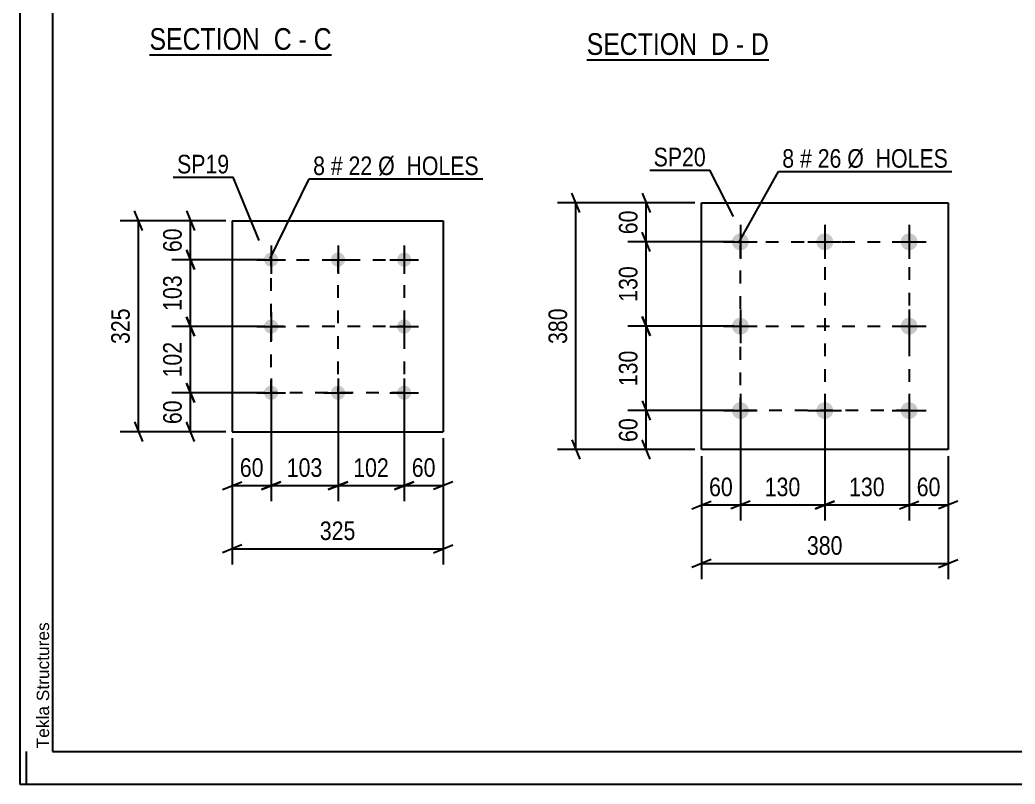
# Model space of a CAD drawing. Header units: millimetres. Extents: x 0 to 841, y 0 to 594.
# Drawn here: x 0 to 153.4, y 0 to 117.7 of the extents above; entities that cross this region are included whole.
import ezdxf

# ---------------------------------------------------------------- set-up
doc = ezdxf.new("R2010")
doc.units = ezdxf.units.MM
doc.linetypes.add('DXK_LINE_DOT2', pattern=[3.9198, 1.9599, -1.9599])
doc.styles.add('Arial', font='ARIAL.TTF', dxfattribs={"height": 0.2})
doc.styles.add('Arial Narrow', font='ARIALN.TTF', dxfattribs={"height": 0.2})

# ---------------------------------------------------------------- blocks, each defined once
blk = doc.blocks.new('Unknown-317311647-1113')
at = {"color": 5, "linetype": 'Continuous'}
for p, q in [((0, 594), (0, 0)), ((5, 589), (5, 5)), ((1, 0), (1, 5)), ((5, 5), (836, 5)), ((0, 0), (841, 0))]:
    blk.add_line(p, q, dxfattribs=at)
at = {"color": 174, "linetype": 'Continuous', "style": 'Arial'}
blk.add_text('Tekla Structures', height=1.9102, rotation=90, dxfattribs=at).set_placement((4.5, 5.5))
blk = doc.blocks.new('Unknown-317311647-46 - 4715')
at = {"color": 6, "linetype": 'Continuous'}
blk.add_line((19.97, 112.37), (48.04, 112.37), dxfattribs=at)
at = {"color": 0, "linetype": 'Continuous'}
for points in [[(38.07, 113.12), (38.07, 116.62), (19.97, 116.62), (19.97, 113.12)], [(41.89, 113.12), (41.89, 116.62), (39.12, 116.62), (39.12, 113.12)], [(44.22, 113.12), (44.22, 116.62), (42.94, 116.62), (42.94, 113.12)], [(48.04, 113.12), (48.04, 116.62), (45.27, 116.62), (45.27, 113.12)]]:
    blk.add_wipeout(points, dxfattribs=at)
at = {"color": 7, "linetype": 'Continuous', "style": 'Arial Narrow'}
for s, p in [('SECTION ', (19.97, 113.12)), ('C', (39.12, 113.12)), ('C', (45.27, 113.12)), ('-', (42.94, 113.12))]:
    blk.add_text(s, height=3.34, dxfattribs=at).set_placement(p)
blk = doc.blocks.new('Unknown-317311647-47 - 4977')
at = {"color": 6, "linetype": 'Continuous'}
blk.add_line((87.34, 111.59), (115.41, 111.59), dxfattribs=at)
at = {"color": 0, "linetype": 'Continuous'}
for points in [[(105.45, 112.34), (105.45, 115.84), (87.34, 115.84), (87.34, 112.34)], [(109.27, 112.34), (109.27, 115.84), (106.5, 115.84), (106.5, 112.34)], [(111.59, 112.34), (111.59, 115.84), (110.32, 115.84), (110.32, 112.34)], [(115.41, 112.34), (115.41, 115.84), (112.64, 115.84), (112.64, 112.34)]]:
    blk.add_wipeout(points, dxfattribs=at)
at = {"color": 7, "linetype": 'Continuous', "style": 'Arial Narrow'}
for s, p in [('SECTION ', (87.34, 112.34)), ('D', (106.5, 112.34)), ('D', (112.64, 112.34)), ('-', (110.32, 112.34))]:
    blk.add_text(s, height=3.34, dxfattribs=at).set_placement(p)
blk = doc.blocks.new('Bolt-317311647-6452 - 6418')
at = {"linetype": 'Continuous'}
for points in [[(38.72, 81.89, -1), (38.72, 79.69, -1)], [(49.02, 81.89, -1), (49.02, 79.69, -1)], [(59.22, 81.89, -1), (59.22, 79.69, -1)], [(38.72, 71.59, -1), (38.72, 69.39, -1)], [(59.22, 71.59, -1), (59.22, 69.39, -1)], [(38.72, 61.39, -1), (38.72, 59.19, -1)], [(49.02, 61.39, -1), (49.02, 59.19, -1)], [(59.22, 61.39, -1), (59.22, 59.19, -1)]]:
    blk.add_hatch(color=1, dxfattribs=at).paths.add_polyline_path(points)
at = {"color": 1, "linetype": 'Continuous'}
for p, q in [((38.72, 82.99), (38.72, 78.59)), ((49.02, 82.99), (49.02, 78.59)), ((59.22, 82.99), (59.22, 78.59)), ((36.52, 80.79), (40.92, 80.79)), ((46.82, 80.79), (51.22, 80.79)), ((57.02, 80.79), (61.42, 80.79)), ((38.72, 72.69), (38.72, 68.29)), ((59.22, 72.69), (59.22, 68.29)), ((36.52, 70.49), (40.92, 70.49)), ((57.02, 70.49), (61.42, 70.49)), ((38.72, 62.49), (38.72, 58.09)), ((49.02, 62.49), (49.02, 58.09)), ((59.22, 62.49), (59.22, 58.09)), ((36.52, 60.29), (40.92, 60.29)), ((46.82, 60.29), (51.22, 60.29)), ((57.02, 60.29), (61.42, 60.29))]:
    blk.add_line(p, q, dxfattribs=at)
blk = doc.blocks.new('Part-317311647-6457 - 6418')
at = {"color": 2, "linetype": 'Continuous'}
for p, q in [((32.72, 86.79), (32.72, 54.29)), ((32.72, 86.79), (65.22, 86.79)), ((65.22, 86.79), (65.22, 54.29)), ((32.72, 54.29), (65.22, 54.29))]:
    blk.add_line(p, q, dxfattribs=at)
blk = doc.blocks.new('Bolt-317311647-6800 - 6766')
at = {"linetype": 'Continuous'}
for points in [[(111.03, 84.84, -1), (111.03, 82.24, -1)], [(124.03, 84.84, -1), (124.03, 82.24, -1)], [(137.03, 84.84, -1), (137.03, 82.24, -1)], [(111.03, 71.84, -1), (111.03, 69.24, -1)], [(137.03, 71.84, -1), (137.03, 69.24, -1)], [(111.03, 58.84, -1), (111.03, 56.24, -1)], [(124.03, 58.84, -1), (124.03, 56.24, -1)], [(137.03, 58.84, -1), (137.03, 56.24, -1)]]:
    blk.add_hatch(color=1, dxfattribs=at).paths.add_polyline_path(points)
at = {"color": 1, "linetype": 'Continuous'}
for p, q in [((111.03, 86.14), (111.03, 80.94)), ((124.03, 86.14), (124.03, 80.94)), ((137.03, 86.14), (137.03, 80.94)), ((108.43, 83.54), (113.63, 83.54)), ((121.43, 83.54), (126.63, 83.54)), ((134.43, 83.54), (139.63, 83.54)), ((111.03, 73.14), (111.03, 67.94)), ((137.03, 73.14), (137.03, 67.94)), ((108.43, 70.54), (113.63, 70.54)), ((134.43, 70.54), (139.63, 70.54)), ((111.03, 60.14), (111.03, 54.94)), ((124.03, 60.14), (124.03, 54.94)), ((137.03, 60.14), (137.03, 54.94)), ((108.43, 57.54), (113.63, 57.54)), ((121.43, 57.54), (126.63, 57.54)), ((134.43, 57.54), (139.63, 57.54))]:
    blk.add_line(p, q, dxfattribs=at)
blk = doc.blocks.new('Part-317311647-6805 - 6766')
at = {"color": 2, "linetype": 'Continuous'}
for p, q in [((105.03, 51.54), (105.03, 89.54)), ((105.03, 89.54), (143.03, 89.54)), ((143.03, 89.54), (143.03, 51.54)), ((143.03, 51.54), (105.03, 51.54))]:
    blk.add_line(p, q, dxfattribs=at)
blk = doc.blocks.new('Rectangle-317311647-6544 - 6418')
at = {"color": 1, "linetype": 'DXK_LINE_DOT2'}
blk.add_lwpolyline([(38.72, 80.79), (59.22, 80.79), (59.22, 60.29), (38.72, 60.29), (38.72, 80.79)], close=True, dxfattribs=at)
blk = doc.blocks.new('Rectangle-317311647-6892 - 6766')
at = {"color": 1, "linetype": 'DXK_LINE_DOT2'}
blk.add_lwpolyline([(111.03, 83.54), (137.03, 83.54), (137.03, 57.54), (111.03, 57.54), (111.03, 83.54)], close=True, dxfattribs=at)
blk = doc.blocks.new('Line-317311647-6537 - 6418')
at = {"color": 1, "linetype": 'DXK_LINE_DOT2'}
blk.add_line((38.72, 70.54), (59.22, 70.54), dxfattribs=at)
blk = doc.blocks.new('Line-317311647-6885 - 6766')
at = {"color": 1, "linetype": 'DXK_LINE_DOT2'}
blk.add_line((111.03, 70.54), (137.03, 70.54), dxfattribs=at)
blk = doc.blocks.new('Line-317311647-6530 - 6418')
at = {"color": 1, "linetype": 'DXK_LINE_DOT2'}
blk.add_line((48.97, 80.79), (48.97, 60.29), dxfattribs=at)
blk = doc.blocks.new('Line-317311647-6878 - 6766')
at = {"color": 1, "linetype": 'DXK_LINE_DOT2'}
blk.add_line((124.03, 83.54), (124.03, 57.54), dxfattribs=at)
blk = doc.blocks.new('StraightDimension-317311647-9272 - 6418')
at = {"color": 7, "linetype": 'Continuous'}
for p, q in [((49.02, 59.29), (49.02, 43.58)), ((59.22, 59.29), (59.22, 43.58)), ((47.52, 45.38), (50.52, 46.58)), ((60.72, 46.58), (57.72, 45.38)), ((49.02, 45.98), (59.22, 45.98))]:
    blk.add_line(p, q, dxfattribs=at)
at = {"color": 0}
blk.add_wipeout([(57.46, 46.73), (57.46, 50.93), (50.77, 50.93), (50.77, 46.73)], dxfattribs=at)
at = {"color": 3, "style": 'Arial Narrow'}
blk.add_text('102', height=2.863, dxfattribs=at).set_placement((51.37, 47.33))
blk = doc.blocks.new('StraightDimension-317311647-6459 - 6418')
at = {"color": 7, "linetype": 'Continuous'}
for p, q in [((32.72, 53.29), (32.72, 33.85)), ((65.22, 53.29), (65.22, 33.85)), ((34.22, 36.85), (31.22, 35.65)), ((63.72, 35.65), (66.72, 36.85)), ((32.72, 36.25), (65.22, 36.25))]:
    blk.add_line(p, q, dxfattribs=at)
at = {"color": 0}
blk.add_wipeout([(52.31, 37), (52.31, 41.2), (45.62, 41.2), (45.62, 37)], dxfattribs=at)
at = {"color": 3, "style": 'Arial Narrow'}
blk.add_text('325', height=2.863, dxfattribs=at).set_placement((46.22, 37.6))
blk = doc.blocks.new('StraightDimension-317311647-6470 - 6418')
at = {"color": 7, "linetype": 'Continuous'}
for p, q in [((59.22, 59.29), (59.22, 43.58)), ((65.22, 53.29), (65.22, 43.58)), ((57.72, 45.38), (60.72, 46.58)), ((66.72, 46.58), (63.72, 45.38)), ((59.22, 45.98), (65.22, 45.98))]:
    blk.add_line(p, q, dxfattribs=at)
at = {"color": 0}
blk.add_wipeout([(64.64, 46.73), (64.64, 50.93), (59.79, 50.93), (59.79, 46.73)], dxfattribs=at)
at = {"color": 3, "style": 'Arial Narrow'}
blk.add_text('60', height=2.863, dxfattribs=at).set_placement((60.39, 47.33))
blk = doc.blocks.new('StraightDimension-317311647-6484 - 6418')
at = {"color": 7, "linetype": 'Continuous'}
for p, q in [((38.72, 59.29), (38.72, 43.58)), ((32.72, 53.29), (32.72, 43.58)), ((31.22, 45.38), (34.22, 46.58)), ((40.22, 46.58), (37.22, 45.38)), ((32.72, 45.98), (38.72, 45.98))]:
    blk.add_line(p, q, dxfattribs=at)
at = {"color": 0}
blk.add_wipeout([(38.14, 46.73), (38.14, 50.93), (33.29, 50.93), (33.29, 46.73)], dxfattribs=at)
at = {"color": 3, "style": 'Arial Narrow'}
blk.add_text('60', height=2.863, dxfattribs=at).set_placement((33.89, 47.33))
blk = doc.blocks.new('StraightDimension-317311647-6495 - 6418')
at = {"color": 7, "linetype": 'Continuous'}
for p, q in [((18.88, 85.29), (17.68, 88.29)), ((31.72, 86.79), (15.43, 86.79)), ((18.28, 54.29), (18.28, 86.79)), ((17.68, 55.79), (18.88, 52.79)), ((31.72, 54.29), (15.43, 54.29))]:
    blk.add_line(p, q, dxfattribs=at)
at = {"color": 0}
blk.add_wipeout([(17.53, 73.88), (13.33, 73.88), (13.33, 67.2), (17.53, 67.2)], dxfattribs=at)
at = {"color": 3, "style": 'Arial Narrow'}
blk.add_text('325', height=2.863, rotation=90.0002, dxfattribs=at).set_placement((16.93, 67.8))
blk = doc.blocks.new('StraightDimension-317311647-6506 - 6418')
at = {"color": 7, "linetype": 'Continuous'}
for p, q in [((25.68, 88.29), (26.88, 85.29)), ((31.72, 86.79), (23.43, 86.79)), ((26.28, 80.79), (26.28, 86.79)), ((26.88, 79.29), (25.68, 82.29)), ((37.72, 80.79), (23.43, 80.79))]:
    blk.add_line(p, q, dxfattribs=at)
at = {"color": 0}
blk.add_wipeout([(25.53, 86.22), (21.33, 86.22), (21.33, 81.36), (25.53, 81.36)], dxfattribs=at)
at = {"color": 3, "style": 'Arial Narrow'}
blk.add_text('60', height=2.863, rotation=90.0002, dxfattribs=at).set_placement((24.93, 81.96))
blk = doc.blocks.new('StraightDimension-317311647-6520 - 6418')
at = {"color": 7, "linetype": 'Continuous'}
for p, q in [((25.68, 61.79), (26.88, 58.79)), ((37.72, 60.29), (23.43, 60.29)), ((26.28, 54.29), (26.28, 60.29)), ((26.88, 52.79), (25.68, 55.79)), ((31.72, 54.29), (23.43, 54.29))]:
    blk.add_line(p, q, dxfattribs=at)
at = {"color": 0}
blk.add_wipeout([(25.53, 59.72), (21.33, 59.72), (21.33, 54.86), (25.53, 54.86)], dxfattribs=at)
at = {"color": 3, "style": 'Arial Narrow'}
blk.add_text('60', height=2.863, rotation=90.0002, dxfattribs=at).set_placement((24.93, 55.46))
blk = doc.blocks.new('StraightDimension-317311647-9270 - 6418')
at = {"color": 7, "linetype": 'Continuous'}
for p, q in [((38.72, 59.29), (38.72, 43.58)), ((49.02, 59.29), (49.02, 43.58)), ((37.22, 45.38), (40.22, 46.58)), ((50.52, 46.58), (47.52, 45.38)), ((38.72, 45.98), (49.02, 45.98))]:
    blk.add_line(p, q, dxfattribs=at)
at = {"color": 0}
blk.add_wipeout([(47.21, 46.73), (47.21, 50.93), (40.52, 50.93), (40.52, 46.73)], dxfattribs=at)
at = {"color": 3, "style": 'Arial Narrow'}
blk.add_text('103', height=2.863, dxfattribs=at).set_placement((41.12, 47.33))
blk = doc.blocks.new('StraightDimension-317311647-9292 - 6418')
at = {"color": 7, "linetype": 'Continuous'}
for p, q in [((25.68, 71.99), (26.88, 68.99)), ((37.72, 70.49), (23.43, 70.49)), ((26.28, 60.29), (26.28, 70.49)), ((26.88, 58.79), (25.68, 61.79)), ((37.72, 60.29), (23.43, 60.29))]:
    blk.add_line(p, q, dxfattribs=at)
at = {"color": 0}
blk.add_wipeout([(25.53, 68.73), (21.33, 68.73), (21.33, 62.05), (25.53, 62.05)], dxfattribs=at)
at = {"color": 3, "style": 'Arial Narrow'}
blk.add_text('102', height=2.863, rotation=90.0002, dxfattribs=at).set_placement((24.93, 62.65))
blk = doc.blocks.new('StraightDimension-317311647-9294 - 6418')
at = {"color": 7, "linetype": 'Continuous'}
for p, q in [((25.68, 82.29), (26.88, 79.29)), ((37.72, 80.79), (23.43, 80.79)), ((26.28, 70.49), (26.28, 80.79)), ((26.88, 68.99), (25.68, 71.99)), ((37.72, 70.49), (23.43, 70.49))]:
    blk.add_line(p, q, dxfattribs=at)
at = {"color": 0}
blk.add_wipeout([(25.53, 78.98), (21.33, 78.98), (21.33, 72.3), (25.53, 72.3)], dxfattribs=at)
at = {"color": 3, "style": 'Arial Narrow'}
blk.add_text('103', height=2.863, rotation=90.0002, dxfattribs=at).set_placement((24.93, 72.9))
blk = doc.blocks.new('StraightDimension-317311647-6807 - 6766')
at = {"color": 7, "linetype": 'Continuous'}
for p, q in [((105.03, 50.54), (105.03, 31.58)), ((143.03, 50.54), (143.03, 31.58)), ((106.53, 34.58), (103.53, 33.38)), ((105.03, 33.98), (143.03, 33.98)), ((141.53, 33.38), (144.53, 34.58))]:
    blk.add_line(p, q, dxfattribs=at)
at = {"color": 0}
blk.add_wipeout([(127.37, 34.73), (127.37, 38.93), (120.68, 38.93), (120.68, 34.73)], dxfattribs=at)
at = {"color": 3, "style": 'Arial Narrow'}
blk.add_text('380', height=2.863, dxfattribs=at).set_placement((121.28, 35.33))
blk = doc.blocks.new('StraightDimension-317311647-6818 - 6766')
at = {"color": 7, "linetype": 'Continuous'}
for p, q in [((111.03, 56.54), (111.03, 40.6)), ((105.03, 50.54), (105.03, 40.6)), ((103.53, 42.4), (106.53, 43.6)), ((105.03, 43), (111.03, 43)), ((112.53, 43.6), (109.53, 42.4))]:
    blk.add_line(p, q, dxfattribs=at)
at = {"color": 0}
blk.add_wipeout([(110.45, 43.75), (110.45, 47.95), (105.6, 47.95), (105.6, 43.75)], dxfattribs=at)
at = {"color": 3, "style": 'Arial Narrow'}
blk.add_text('60', height=2.863, dxfattribs=at).set_placement((106.2, 44.35))
blk = doc.blocks.new('StraightDimension-317311647-6832 - 6766')
at = {"color": 7, "linetype": 'Continuous'}
for p, q in [((137.03, 56.54), (137.03, 40.6)), ((143.03, 50.54), (143.03, 40.6)), ((135.53, 42.4), (138.53, 43.6)), ((137.03, 43), (143.03, 43)), ((144.53, 43.6), (141.53, 42.4))]:
    blk.add_line(p, q, dxfattribs=at)
at = {"color": 0}
blk.add_wipeout([(142.45, 43.75), (142.45, 47.95), (137.6, 47.95), (137.6, 43.75)], dxfattribs=at)
at = {"color": 3, "style": 'Arial Narrow'}
blk.add_text('60', height=2.863, dxfattribs=at).set_placement((138.2, 44.35))
blk = doc.blocks.new('StraightDimension-317311647-6843 - 6766')
at = {"color": 7, "linetype": 'Continuous'}
for p, q in [((86.27, 88.04), (85.07, 91.04)), ((104.03, 89.54), (82.82, 89.54)), ((85.67, 51.54), (85.67, 89.54)), ((85.07, 53.04), (86.27, 50.04)), ((104.03, 51.54), (82.82, 51.54))]:
    blk.add_line(p, q, dxfattribs=at)
at = {"color": 0}
blk.add_wipeout([(84.92, 73.88), (80.72, 73.88), (80.72, 67.2), (84.92, 67.2)], dxfattribs=at)
at = {"color": 3, "style": 'Arial Narrow'}
blk.add_text('380', height=2.863, rotation=90.0002, dxfattribs=at).set_placement((84.32, 67.8))
blk = doc.blocks.new('StraightDimension-317311647-6854 - 6766')
at = {"color": 7, "linetype": 'Continuous'}
for p, q in [((95.91, 59.04), (97.11, 56.04)), ((110.03, 57.54), (93.66, 57.54)), ((96.51, 51.54), (96.51, 57.54)), ((97.11, 50.04), (95.91, 53.04)), ((104.03, 51.54), (93.66, 51.54))]:
    blk.add_line(p, q, dxfattribs=at)
at = {"color": 0}
blk.add_wipeout([(95.76, 56.97), (91.56, 56.97), (91.56, 52.11), (95.76, 52.11)], dxfattribs=at)
at = {"color": 3, "style": 'Arial Narrow'}
blk.add_text('60', height=2.863, rotation=90.0002, dxfattribs=at).set_placement((95.16, 52.71))
blk = doc.blocks.new('StraightDimension-317311647-6868 - 6766')
at = {"color": 7, "linetype": 'Continuous'}
for p, q in [((95.91, 91.04), (97.11, 88.04)), ((104.03, 89.54), (93.66, 89.54)), ((96.51, 83.54), (96.51, 89.54)), ((97.11, 82.04), (95.91, 85.04)), ((110.03, 83.54), (93.66, 83.54))]:
    blk.add_line(p, q, dxfattribs=at)
at = {"color": 0}
blk.add_wipeout([(95.76, 88.97), (91.56, 88.97), (91.56, 84.11), (95.76, 84.11)], dxfattribs=at)
at = {"color": 3, "style": 'Arial Narrow'}
blk.add_text('60', height=2.863, rotation=90.0002, dxfattribs=at).set_placement((95.16, 84.71))
blk = doc.blocks.new('StraightDimension-317311647-9333 - 6766')
at = {"color": 7, "linetype": 'Continuous'}
for p, q in [((111.03, 56.54), (111.03, 40.6)), ((124.03, 56.54), (124.03, 40.6)), ((112.53, 43.6), (109.53, 42.4)), ((111.03, 43), (124.03, 43)), ((122.53, 42.4), (125.53, 43.6))]:
    blk.add_line(p, q, dxfattribs=at)
at = {"color": 0}
blk.add_wipeout([(120.87, 43.75), (120.87, 47.95), (114.18, 47.95), (114.18, 43.75)], dxfattribs=at)
at = {"color": 3, "style": 'Arial Narrow'}
blk.add_text('130', height=2.863, dxfattribs=at).set_placement((114.78, 44.35))
blk = doc.blocks.new('StraightDimension-317311647-9335 - 6766')
at = {"color": 7, "linetype": 'Continuous'}
for p, q in [((124.03, 56.54), (124.03, 40.6)), ((137.03, 56.54), (137.03, 40.6)), ((125.53, 43.6), (122.53, 42.4)), ((124.03, 43), (137.03, 43)), ((135.53, 42.4), (138.53, 43.6))]:
    blk.add_line(p, q, dxfattribs=at)
at = {"color": 0}
blk.add_wipeout([(133.87, 43.75), (133.87, 47.95), (127.18, 47.95), (127.18, 43.75)], dxfattribs=at)
at = {"color": 3, "style": 'Arial Narrow'}
blk.add_text('130', height=2.863, dxfattribs=at).set_placement((127.78, 44.35))
blk = doc.blocks.new('StraightDimension-317311647-9355 - 6766')
at = {"color": 7, "linetype": 'Continuous'}
for p, q in [((97.11, 69.04), (95.91, 72.04)), ((110.03, 70.54), (93.66, 70.54)), ((96.51, 57.54), (96.51, 70.54)), ((95.91, 59.04), (97.11, 56.04)), ((110.03, 57.54), (93.66, 57.54))]:
    blk.add_line(p, q, dxfattribs=at)
at = {"color": 0}
blk.add_wipeout([(95.76, 67.38), (91.56, 67.38), (91.56, 60.7), (95.76, 60.7)], dxfattribs=at)
at = {"color": 3, "style": 'Arial Narrow'}
blk.add_text('130', height=2.863, rotation=90.0002, dxfattribs=at).set_placement((95.16, 61.3))
blk = doc.blocks.new('StraightDimension-317311647-9357 - 6766')
at = {"color": 7, "linetype": 'Continuous'}
for p, q in [((97.11, 82.04), (95.91, 85.04)), ((110.03, 83.54), (93.66, 83.54)), ((96.51, 70.54), (96.51, 83.54)), ((95.91, 72.04), (97.11, 69.04)), ((110.03, 70.54), (93.66, 70.54))]:
    blk.add_line(p, q, dxfattribs=at)
at = {"color": 0}
blk.add_wipeout([(95.76, 80.38), (91.56, 80.38), (91.56, 73.7), (95.76, 73.7)], dxfattribs=at)
at = {"color": 3, "style": 'Arial Narrow'}
blk.add_text('130', height=2.863, rotation=90.0002, dxfattribs=at).set_placement((95.16, 74.3))
blk = doc.blocks.new('Mark-317311647-6448 - 6418')
at = {"color": 0}
for points in [[(47.01, 93.83), (47.01, 96.83), (45.19, 96.83), (45.19, 93.83)], [(49.74, 93.83), (49.74, 96.83), (47.91, 96.83), (47.91, 93.83)], [(54.3, 93.83), (54.3, 96.83), (50.64, 96.83), (50.64, 93.83)], [(70.73, 93.83), (70.73, 96.83), (55.2, 96.83), (55.2, 93.83)]]:
    blk.add_wipeout(points, dxfattribs=at)
for points in [[(47.01, 93.83), (47.01, 96.83), (45.19, 96.83), (45.19, 93.83)], [(49.74, 93.83), (49.74, 96.83), (47.91, 96.83), (47.91, 93.83)], [(54.3, 93.83), (54.3, 96.83), (50.64, 96.83), (50.64, 93.83)], [(70.73, 93.83), (70.73, 96.83), (55.2, 96.83), (55.2, 93.83)]]:
    blk.add_wipeout(points, dxfattribs=at)
at = {"color": 7, "linetype": 'Continuous'}
for p, q in [((38.57, 80.95), (44.59, 93.23)), ((44.59, 93.23), (71.33, 93.23))]:
    blk.add_line(p, q, dxfattribs=at)
at = {"color": 3, "style": 'Arial Narrow'}
for s, height, p in [('8', 2.86, (45.19, 93.83)), ('#', 2.86, (47.91, 93.83)), ('22', 2.863, (50.64, 93.83)), ('Ø  HOLES', 2.863, (55.2, 93.83))]:
    blk.add_text(s, height=height, dxfattribs=at).set_placement(p)
blk = doc.blocks.new('Mark-317311647-6453 - 6418')
at = {"color": 0}
blk.add_wipeout([(32.26, 94.08), (32.26, 97.08), (24.22, 97.08), (24.22, 94.08)], dxfattribs=at)
blk.add_wipeout([(32.26, 94.08), (32.26, 97.08), (24.22, 97.08), (24.22, 94.08)], dxfattribs=at)
at = {"color": 30, "linetype": 'Continuous'}
for p in [(23.62, 93.48), (36.86, 83.73)]:
    blk.add_line(p, (32.86, 93.48), dxfattribs=at)
at = {"color": 3, "style": 'Arial Narrow'}
blk.add_text('SP19', height=2.863, dxfattribs=at).set_placement((24.22, 94.08))
blk = doc.blocks.new('Mark-317311647-6796 - 6766')
at = {"color": 0}
for points in [[(119.31, 94.96), (119.31, 97.96), (117.48, 97.96), (117.48, 94.96)], [(122.04, 94.96), (122.04, 97.96), (120.21, 97.96), (120.21, 94.96)], [(126.6, 94.96), (126.6, 97.96), (122.94, 97.96), (122.94, 94.96)], [(143.02, 94.96), (143.02, 97.96), (127.5, 97.96), (127.5, 94.96)]]:
    blk.add_wipeout(points, dxfattribs=at)
for points in [[(119.31, 94.96), (119.31, 97.96), (117.48, 97.96), (117.48, 94.96)], [(122.04, 94.96), (122.04, 97.96), (120.21, 97.96), (120.21, 94.96)], [(126.6, 94.96), (126.6, 97.96), (122.94, 97.96), (122.94, 94.96)], [(143.02, 94.96), (143.02, 97.96), (127.5, 97.96), (127.5, 94.96)]]:
    blk.add_wipeout(points, dxfattribs=at)
at = {"color": 7, "linetype": 'Continuous'}
for p, q in [((110.72, 83.33), (116.88, 94.36)), ((116.88, 94.36), (143.62, 94.36))]:
    blk.add_line(p, q, dxfattribs=at)
at = {"color": 3, "style": 'Arial Narrow'}
for s, height, p in [('8', 2.86, (117.48, 94.96)), ('#', 2.86, (120.21, 94.96)), ('26', 2.863, (122.94, 94.96)), ('Ø  HOLES', 2.863, (127.5, 94.96))]:
    blk.add_text(s, height=height, dxfattribs=at).set_placement(p)
blk = doc.blocks.new('Mark-317311647-6801 - 6766')
at = {"color": 0}
blk.add_wipeout([(105.7, 95.17), (105.7, 98.17), (97.66, 98.17), (97.66, 95.17)], dxfattribs=at)
blk.add_wipeout([(105.7, 95.17), (105.7, 98.17), (97.66, 98.17), (97.66, 95.17)], dxfattribs=at)
at = {"color": 30, "linetype": 'Continuous'}
for p in [(97.06, 94.57), (109.96, 87.43)]:
    blk.add_line(p, (106.3, 94.57), dxfattribs=at)
at = {"color": 3, "style": 'Arial Narrow'}
blk.add_text('SP20', height=2.863, dxfattribs=at).set_placement((97.66, 95.17))

msp = doc.modelspace()

# ---------------------------------------------------------------- block references
for name in ['Unknown-317311647-1113', 'Part-317311647-6805 - 6766', 'Part-317311647-6457 - 6418', 'Bolt-317311647-6800 - 6766', 'Bolt-317311647-6452 - 6418', 'Rectangle-317311647-6892 - 6766', 'Line-317311647-6878 - 6766', 'Rectangle-317311647-6544 - 6418', 'Line-317311647-6530 - 6418', 'Line-317311647-6537 - 6418', 'Line-317311647-6885 - 6766']:
    msp.add_blockref(name, (0, 0))

# ---------------------------------------------------------------- next in the draw order: block references
for name in ['Unknown-317311647-46 - 4715', 'Unknown-317311647-47 - 4977', 'Mark-317311647-6448 - 6418', 'StraightDimension-317311647-9272 - 6418', 'StraightDimension-317311647-6807 - 6766']:
    msp.add_blockref(name, (0, 0))

# ---------------------------------------------------------------- next in the draw order: block references
for name in ['StraightDimension-317311647-6818 - 6766', 'StraightDimension-317311647-6832 - 6766', 'StraightDimension-317311647-6459 - 6418']:
    msp.add_blockref(name, (0, 0))

# ---------------------------------------------------------------- next in the draw order: block references
for name in ['StraightDimension-317311647-6843 - 6766', 'StraightDimension-317311647-6484 - 6418', 'StraightDimension-317311647-6470 - 6418']:
    msp.add_blockref(name, (0, 0))

# ---------------------------------------------------------------- next in the draw order: block references
for name in ['StraightDimension-317311647-6868 - 6766', 'StraightDimension-317311647-6495 - 6418', 'StraightDimension-317311647-6854 - 6766']:
    msp.add_blockref(name, (0, 0))

# ---------------------------------------------------------------- next in the draw order: block references
for name in ['StraightDimension-317311647-6506 - 6418', 'StraightDimension-317311647-6520 - 6418', 'StraightDimension-317311647-9333 - 6766']:
    msp.add_blockref(name, (0, 0))

# ---------------------------------------------------------------- next in the draw order: block references
for name in ['Mark-317311647-6453 - 6418', 'StraightDimension-317311647-9355 - 6766', 'StraightDimension-317311647-9270 - 6418', 'StraightDimension-317311647-9335 - 6766']:
    msp.add_blockref(name, (0, 0))

# ---------------------------------------------------------------- next in the draw order: block references
for name in ['StraightDimension-317311647-9357 - 6766', 'StraightDimension-317311647-9292 - 6418']:
    msp.add_blockref(name, (0, 0))

# ---------------------------------------------------------------- next in the draw order: block references
for name in ['Mark-317311647-6796 - 6766', 'StraightDimension-317311647-9294 - 6418']:
    msp.add_blockref(name, (0, 0))

# ---------------------------------------------------------------- next in the draw order: block references
msp.add_blockref('Mark-317311647-6801 - 6766', (0, 0))

doc.saveas('drawing.dxf')
